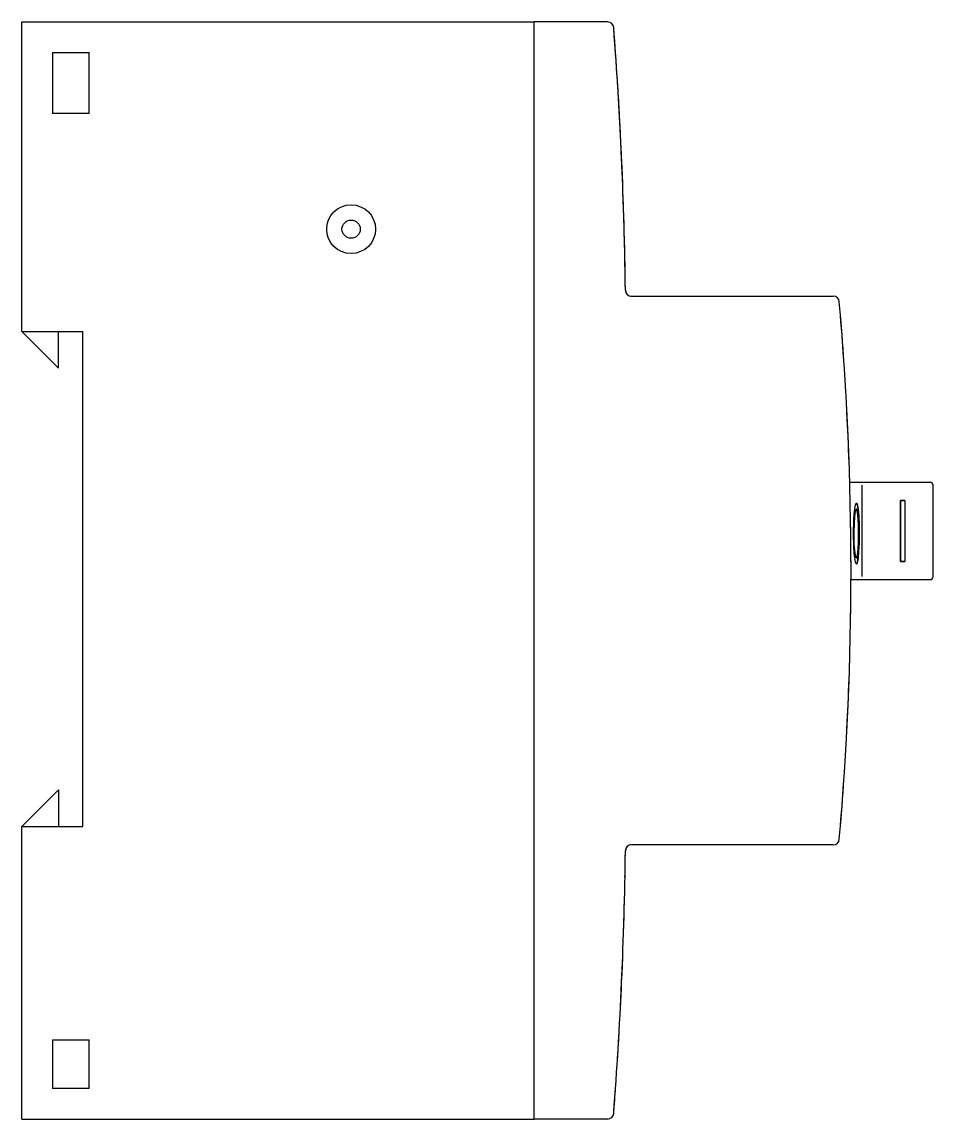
# Model space of a CAD drawing. Extents: x 72 to 370, y -12 to 333.
# Drawn here: x 284.2 to 358.9, y 103.5 to 193.5 of the extents above; entities that cross this region are included whole.
import ezdxf

# ---------------------------------------------------------------- set-up
doc = ezdxf.new("R2010")
doc.units = 0
doc.layers.get('0').update_dxf_attribs({"linetype": 'CONTINUOUS'})

msp = doc.modelspace()

# ---------------------------------------------------------------- linework, layer by layer
at = {"color": 250}
for p, q in [((284.161102, 193.500015), (326.161102, 193.5)), ((284.161102, 168.100021), (284.161102, 193.000015)), ((326.161072, 103.999992), (326.161102, 193)), ((289.161072, 127.500015), (289.161102, 168.100006)), ((353.050659, 155.499985), (353.050659, 147.999985)), ((284.161072, 104.000015), (284.161072, 127.500015)), ((284.161072, 103.500015), (326.161072, 103.499992)), ((315.161072, 103.5), (319.661072, 103.5)), ((319.661072, 103.5), (326.161072, 103.499992))]:
    msp.add_line(p, q, dxfattribs=at)
at = {"color": 250, "ltscale": 0.0125}
for p, q in [((284.161102, 193.000015), (284.161102, 193.500015)), ((326.161102, 193), (326.161102, 193.5)), ((284.161072, 103.500015), (284.161072, 104.000015)), ((326.161072, 103.499992), (326.161072, 103.999992))]:
    msp.add_line(p, q, dxfattribs=at)
at = {"color": 7}
msp.add_line((326.161072, 103.999992), (326.161102, 193), dxfattribs=at)
at = {"color": 7, "ltscale": 0.0125}
for p, q in [((326.161102, 193), (326.161102, 193.5)), ((326.161072, 103.499992), (326.161072, 103.999992))]:
    msp.add_line(p, q, dxfattribs=at)
at = {"color": 7, "ltscale": 0.150932}
msp.add_line((332.198364, 193.5), (326.161102, 193.5), dxfattribs=at)
at = {"color": 250, "ltscale": 0.125}
for p, q in [((286.661102, 191.000015), (286.661102, 186.000015)), ((289.661102, 186.000015), (289.661102, 191.000015)), ((284.161102, 168.100021), (289.161102, 168.100006)), ((356.218689, 154.249985), (356.218689, 149.249985)), ((356.566254, 154.249985), (356.566254, 149.249985)), ((284.161072, 127.500015), (289.161072, 127.500015))]:
    msp.add_line(p, q, dxfattribs=at)
at = {"color": 250, "ltscale": 0.075}
for p, q in [((286.661102, 191.000015), (289.661102, 191.000015)), ((289.661102, 186.000015), (286.661102, 186.000015)), ((287.161102, 165.100006), (287.161102, 168.100006)), ((287.161072, 130.500015), (287.161072, 127.500015)), ((286.661072, 110.000015), (289.661072, 110.000015)), ((289.661072, 106.000015), (286.661072, 106.000015))]:
    msp.add_line(p, q, dxfattribs=at)
at = {"color": 7, "ltscale": 0.413697}
for p, q in [((334.155365, 171), (350.703247, 170.999985)), ((350.703217, 125.999985), (334.155334, 125.999992))]:
    msp.add_line(p, q, dxfattribs=at)
at = {"color": 250, "ltscale": 0.106066}
for p, q in [((284.161102, 168.100021), (287.161102, 165.100006)), ((284.161072, 127.500015), (287.161072, 130.500015))]:
    msp.add_line(p, q, dxfattribs=at)
at = {"color": 250, "ltscale": 0.017915}
msp.add_line((352.05722, 155.749985), (352.773804, 155.749985), dxfattribs=at)
at = {"color": 250, "ltscale": 0.013827}
for p, q in [((352.773804, 155.749985), (353.326874, 155.749985)), ((352.773804, 147.749985), (353.326874, 147.749985))]:
    msp.add_line(p, q, dxfattribs=at)
at = {"color": 250, "ltscale": 0.130013}
for p, q in [((353.326874, 155.749985), (358.527405, 155.749985)), ((353.326874, 147.749985), (358.527405, 147.749985))]:
    msp.add_line(p, q, dxfattribs=at)
at = {"color": 250, "ltscale": 0.002824}
for p, q in [((358.527405, 155.749985), (358.640381, 155.749985)), ((358.527405, 147.749985), (358.640381, 147.749985))]:
    msp.add_line(p, q, dxfattribs=at)
at = {"color": 250, "ltscale": 0.1875}
msp.add_line((358.890381, 147.999985), (358.890381, 155.499985), dxfattribs=at)
at = {"color": 250, "ltscale": 0.004376}
for p, q in [((356.393738, 154.249985), (356.218689, 154.249985)), ((356.218689, 149.249985), (356.393738, 149.249985))]:
    msp.add_line(p, q, dxfattribs=at)
at = {"color": 7, "ltscale": 0.008689}
for p, q in [((356.218689, 154.249985), (356.566254, 154.249985)), ((356.566254, 149.249985), (356.218689, 149.249985))]:
    msp.add_line(p, q, dxfattribs=at)
at = {"color": 7, "ltscale": 0.125}
for p, q in [((356.218689, 149.249985), (356.218689, 154.249985)), ((356.566254, 154.249985), (356.566254, 149.249985))]:
    msp.add_line(p, q, dxfattribs=at)
at = {"color": 250, "ltscale": 0.004313}
for p, q in [((356.566254, 154.249985), (356.393738, 154.249985)), ((356.393738, 149.249985), (356.566254, 149.249985))]:
    msp.add_line(p, q, dxfattribs=at)
at = {"color": 250, "ltscale": 0.01535}
msp.add_line((352.15979, 147.749985), (352.773804, 147.749985), dxfattribs=at)
at = {"color": 250, "ltscale": 0.1}
for p, q in [((286.661072, 110.000015), (286.661072, 106.000015)), ((289.661072, 106.000015), (289.661072, 110.000015))]:
    msp.add_line(p, q, dxfattribs=at)
at = {"color": 7, "ltscale": 0.150931}
msp.add_line((332.198303, 103.499992), (326.161072, 103.499992), dxfattribs=at)
at = {"color": 250}
for points in [[(352.613464, 149.027893), (352.607666, 149.028656), (352.596008, 149.034683), (352.584351, 149.046722), (352.561005, 149.088394), (352.526764, 149.192551), (352.464294, 149.528885), (352.417755, 149.950455), (352.383667, 150.443573), (352.356171, 151.529984), (352.385803, 152.651794), (352.422363, 153.156616), (352.472076, 153.580627), (352.523163, 153.849243), (352.579041, 154.001678), (352.593292, 154.018814), (352.60675, 154.026886), (352.613464, 154.027893)], [(352.613464, 149.527893), (352.608795, 149.528503), (352.599426, 149.533401), (352.590057, 149.543152), (352.571411, 149.576904), (352.544128, 149.661255), (352.494781, 149.93338), (352.432159, 150.667374), (352.411194, 151.537491), (352.43457, 152.434036), (352.463196, 152.837006), (352.502197, 153.17482), (352.543152, 153.390717), (352.565369, 153.463837), (352.588196, 153.510132), (352.599731, 153.522614), (352.608887, 153.527298), (352.613464, 153.527893)], [(352.703857, 153.259933), (352.66806, 153.437546), (352.648102, 153.492615), (352.634216, 153.515442), (352.627136, 153.522522), (352.616394, 153.527649), (352.613464, 153.527893)], [(352.703888, 149.23671), (352.760559, 149.669022), (352.799042, 150.253174), (352.820313, 150.917053), (352.825623, 151.697235), (352.811859, 152.471405), (352.786285, 153.041687), (352.746796, 153.524261), (352.703857, 153.819214)], [(352.703857, 149.795837), (352.750488, 150.263535), (352.777832, 150.857162), (352.778809, 152.163361), (352.751526, 152.7771), (352.703857, 153.259933)], [(352.613464, 149.527893), (352.623779, 149.53093), (352.630585, 149.536331), (352.643982, 149.555099), (352.6633, 149.6026), (352.703857, 149.795837)]]:
    msp.add_lwpolyline(points, dxfattribs=at)
at = {"color": 7}
for points in [[(352.613464, 149.027893), (352.607666, 149.028656), (352.596008, 149.034683), (352.584351, 149.046722), (352.561005, 149.088394), (352.526764, 149.192551), (352.464294, 149.5289), (352.417725, 149.950531), (352.383636, 150.443604), (352.356171, 151.530045), (352.385803, 152.651871), (352.422363, 153.156616), (352.472076, 153.580688), (352.523163, 153.849289), (352.579071, 154.001709), (352.593292, 154.018829), (352.60675, 154.026886), (352.613464, 154.027893)], [(352.613464, 154.027893), (352.619202, 154.02713), (352.630646, 154.021103), (352.641876, 154.009079), (352.663757, 153.967438), (352.694458, 153.863312), (352.74649, 153.527023), (352.791748, 152.947357), (352.817749, 152.259003), (352.817047, 150.768784), (352.789063, 150.060806), (352.740326, 149.475372), (352.697632, 149.206665), (352.673157, 149.114227), (352.646942, 149.054153), (352.633331, 149.037003), (352.620117, 149.0289), (352.613464, 149.027893)], [(352.613464, 149.527893), (352.608795, 149.528503), (352.599426, 149.533386), (352.590057, 149.543152), (352.571411, 149.576889), (352.544128, 149.661224), (352.494781, 149.93335), (352.432159, 150.667313), (352.411194, 151.537415), (352.43457, 152.43396), (352.463196, 152.836868), (352.502197, 153.174744), (352.543121, 153.390671), (352.565338, 153.463791), (352.588196, 153.510117), (352.599731, 153.522598), (352.608887, 153.527298), (352.613464, 153.527893)], [(352.613464, 153.527893), (352.618103, 153.527283), (352.627319, 153.522385), (352.636414, 153.512634), (352.654114, 153.478897), (352.679077, 153.394562), (352.72171, 153.122375), (352.758881, 152.656952), (352.780334, 152.10524), (352.779388, 150.912964), (352.75589, 150.34758), (352.715515, 149.881058), (352.679993, 149.6651), (352.65976, 149.59198), (352.638214, 149.54567), (352.627045, 149.533188), (352.618011, 149.528473), (352.613464, 149.527893)]]:
    msp.add_lwpolyline(points, dxfattribs=at)
at = {"color": 250}
msp.add_circle((311.161102, 176.5), 2, dxfattribs=at)
at = {"color": 7}
msp.add_circle((311.161102, 176.5), 0.75, dxfattribs=at)
for centre, radius, start, end in [((332.198364, 193), 0.5, 4.391669, 89.999975), ((-1.370026, 167.382095), 335.050659, 0.703155, 4.391669), ((-1.370026, 167.382095), 335.050659, 3.653975, 4.386907), ((-5.664825, 167.122269), 339.353271, 3.287324, 3.651542), ((-1.370026, 167.382095), 335.050659, 3.28508, 3.653975), ((-1.370026, 167.382095), 335.050659, 2.894725, 3.28508), ((-1.370026, 167.382095), 335.050659, 2.887726, 2.894725), ((-1.370026, 167.382095), 335.050659, 2.547412, 2.887726), ((-1.370026, 167.382095), 335.050659, 1.809744, 2.539894), ((-8.917847, 167.166931), 342.601501, 1.44508, 1.805845), ((-1.370026, 167.382095), 335.050659, 1.440848, 1.809744), ((-1.370026, 167.382095), 335.050659, 0.703155, 1.440848), ((334.155365, 171.5), 0.5, 180.703159, 269.999973), ((334.110016, 171.488892), 0.453499, 189.208197, 199.056536), ((334.155365, 171.5), 0.5, 215.827913, 234.876188), ((334.144806, 171.454437), 0.453424, 251.645933, 261.495633), ((350.703247, 170.499985), 0.5, 4.986046, 89.999975), ((-31.828735, 138.165115), 384.395416, 4.173883, 4.831844), ((98.536087, 148.500092), 253.625, 355.01389, 4.986048), ((91.623993, 148.195007), 260.543579, 2.008537, 2.979292), ((98.529541, 148.500061), 253.631531, 359.002726, 0.997241), ((92.035446, 148.78772), 260.131744, 357.019788, 357.992079), ((-34.745514, 159.065231), 387.321228, 355.170542, 355.823532), ((350.703217, 126.499985), 0.5, 269.999973, 355.01389), ((-1.370056, 129.618195), 335.050659, 355.60828, 359.296801), ((-175.957458, 132.272476), 509.657623, 358.996819, 359.239304), ((334.155334, 125.499992), 0.5, 89.999975, 179.296796), ((334.155334, 125.499992), 0.5, 170.367198, 179.296796), ((334.109924, 125.511108), 0.453439, 160.942917, 170.792555), ((334.155334, 125.499992), 0.5, 167.518518, 170.367198), ((334.155334, 125.499992), 0.5, 125.123765, 144.172055), ((334.144775, 125.545479), 0.453483, 98.505091, 108.353506), ((-10.577057, 129.876205), 344.26123, 358.195677, 358.554703), ((-1.370056, 129.618195), 335.050659, 358.190037, 358.190201), ((-1.540985, 129.625641), 335.221741, 357.08376, 357.821366), ((-1.370056, 129.618195), 335.050659, 357.083383, 357.083547), ((-9.736298, 130.127258), 343.432343, 356.350171, 356.710064), ((-172.830017, 142.28154), 506.97699, 355.665168, 355.908935), ((332.198303, 103.999992), 0.5, 269.999973, 355.60828)]:
    msp.add_arc(centre, radius, start, end, dxfattribs=at)
at = {"color": 250}
for centre, start, end in [((358.640381, 155.499985), 359.999973, 89.999975), ((358.640381, 147.999985), 269.99997, 359.999975)]:
    msp.add_arc(centre, 0.25, start, end, dxfattribs=at)
for centre, major_axis, ratio, start_param, end_param in [((352.554443, 150.975739), (-0.059448, -3.052155), 0.085126, 2.771321535, 3.143199444), ((352.554749, 152.073471), (0.059113, -3.045578), 0.085207, 6.28157711, 6.653989792)]:
    msp.add_ellipse(centre, major_axis=major_axis, ratio=ratio, start_param=start_param, end_param=end_param, dxfattribs=at)

doc.saveas('drawing.dxf')
